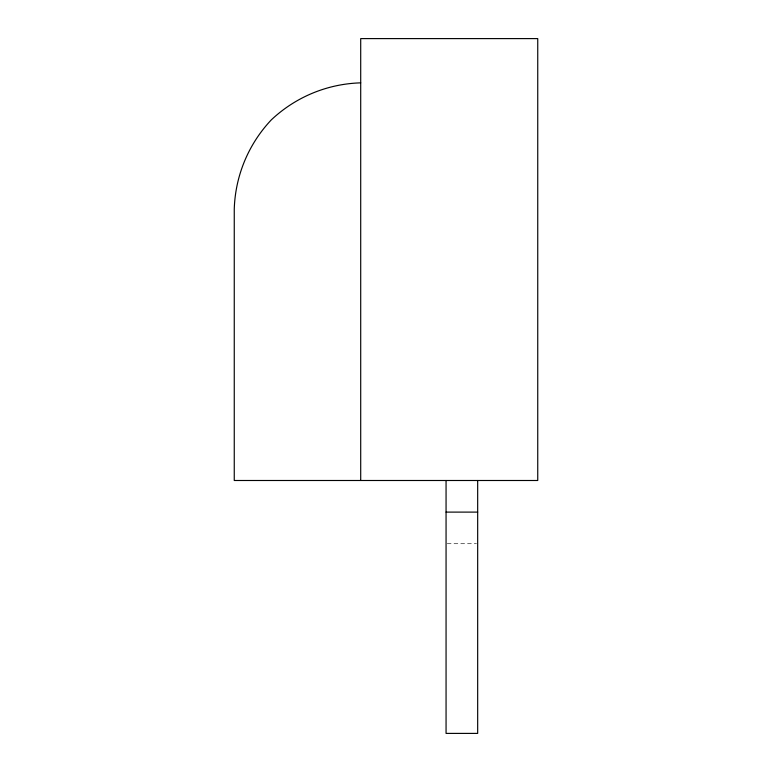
<?xml version="1.0" encoding="UTF-8"?>
<svg xmlns="http://www.w3.org/2000/svg" width="772" height="772" viewBox="0 0 772 772"><rect width="100%" height="100%" fill="white"/><g stroke="black" fill="none" stroke-linecap="round" stroke-linejoin="round"><path stroke-width="0.58" stroke-dasharray="3.86 2.9" d="M447.239 543.72L476.507 543.72"/><path stroke-width="1.16" d="M360.707 82.855C327.347 83.82 295.57 96.992 271.29 119.892C248.381 144.171 235.219 175.948 234.254 209.309L234.254 480.493L537.746 480.493L537.746 38.6L360.707 38.6L360.707 480.493M446.062 512.106L477.675 512.106M477.675 480.493L477.675 733.4L446.062 733.4L446.062 480.493"/></g></svg>
